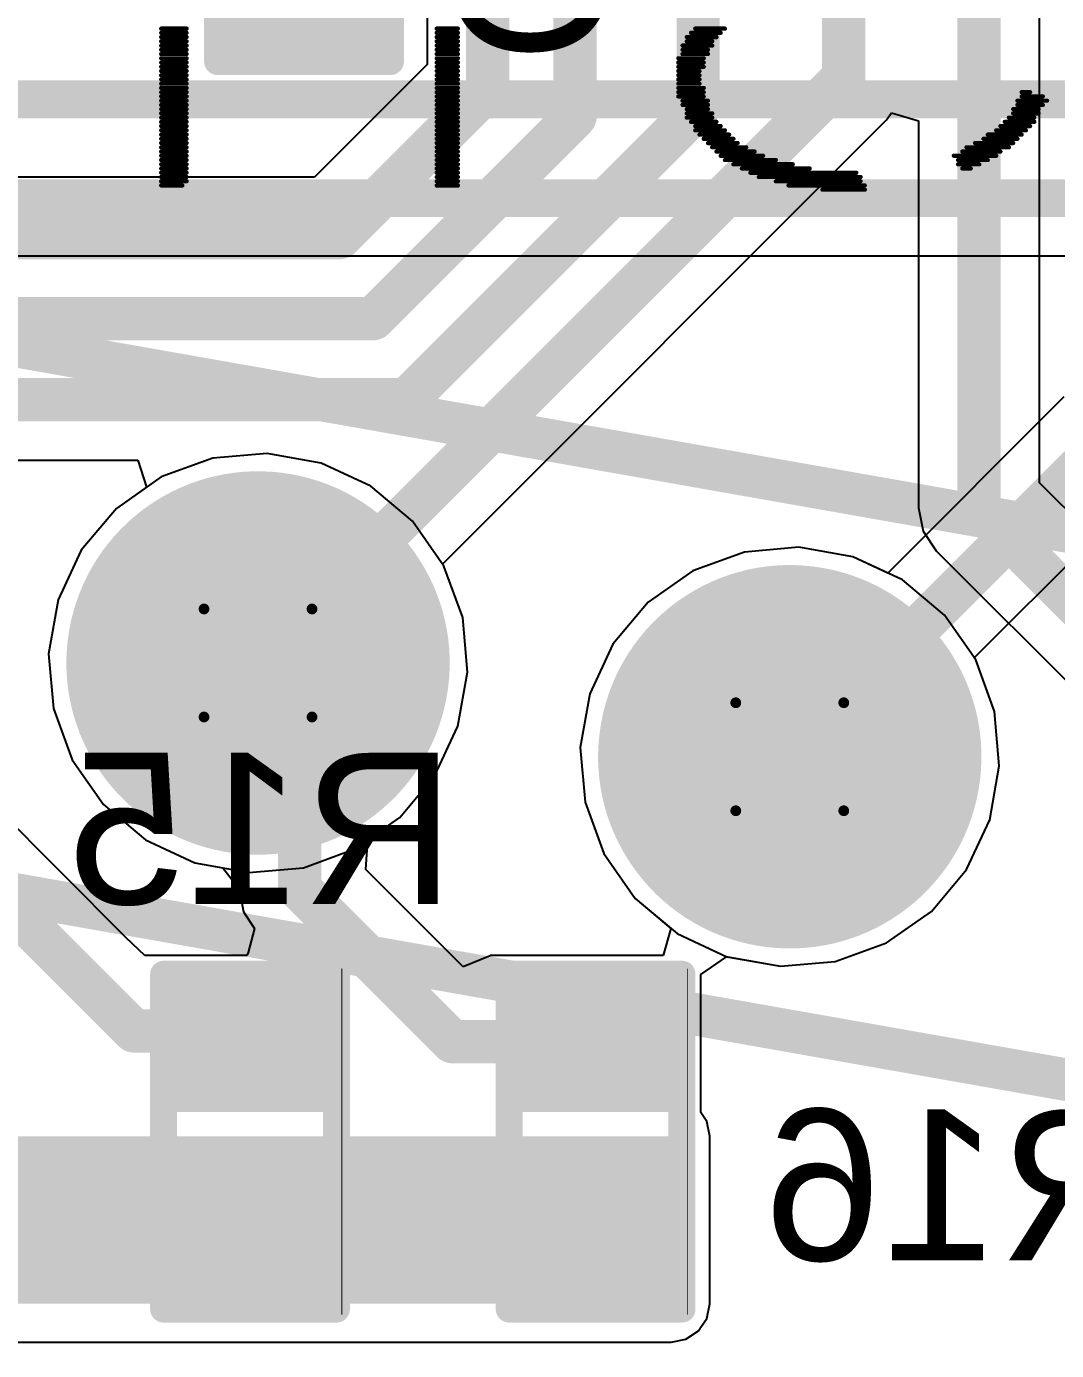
# Model space of a CAD drawing. Header units: inches. Extents: x -8 to 384, y -12 to 64.
# Drawn here: x 11.65 to 16.49, y -8.25 to -2.02 of the extents above; entities that cross this region are included whole.
import ezdxf

# ---------------------------------------------------------------- set-up
doc = ezdxf.new("R2010")
doc.units = ezdxf.units.IN
for name, color, linetype in [('Board_outline', 216, 'Continuous'), ('Bottom Layer', 5, 'Continuous'), ('Bottom Overlay', 54, 'Continuous'), ('Bottom Paste', 16, 'Continuous'), ('Bottom Solder', 6, 'Continuous'), ('Drill Drawing', 1, 'Continuous'), ('Multi-Layer', 9, 'Continuous'), ('Pad Holes', 156, 'Continuous'), ('Top Layer', 1, 'Continuous'), ('Top Overlay', 2, 'Continuous'), ('Top Paste', 8, 'Continuous'), ('Top Solder', 216, 'Continuous')]:
    doc.layers.add(name, color=color, linetype=linetype)
doc.styles.add('Arial', font='', dxfattribs={"height": 0.2})
doc.styles.get('Arial').set_extended_font_data('Arial')

# ---------------------------------------------------------------- blocks, each defined once
blk = doc.blocks.new('HDR1X8_10')
at = {"layer": 'Bottom Layer'}
h = blk.add_hatch(color=5, dxfattribs=at)
edge = h.paths.add_edge_path()
edge.add_arc((10.16, 0), 0.8, 0, 360)
h = blk.add_hatch(color=5, dxfattribs=at)
edge = h.paths.add_edge_path()
edge.add_arc((12.7, 0), 0.8, 0, 360)
at = {"layer": 'Bottom Solder'}
h = blk.add_hatch(color=6, dxfattribs=at)
edge = h.paths.add_edge_path()
edge.add_arc((10.16, 0), 0.9016, 0, 360)
h = blk.add_hatch(color=6, dxfattribs=at)
edge = h.paths.add_edge_path()
edge.add_arc((12.7, 0), 0.9016, 0, 360)
at = {"layer": 'Multi-Layer'}
h = blk.add_hatch(color=9, dxfattribs=at)
edge = h.paths.add_edge_path()
edge.add_arc((10.16, 0), 0.8, 0, 360)
h = blk.add_hatch(color=9, dxfattribs=at)
edge = h.paths.add_edge_path()
edge.add_arc((12.7, 0), 0.8, 0, 360)
at = {"layer": 'Pad Holes'}
h = blk.add_hatch(color=7, dxfattribs=at)
edge = h.paths.add_edge_path()
edge.add_arc((10.16, 0), 0.475, 0, 360)
h = blk.add_hatch(color=7, dxfattribs=at)
edge = h.paths.add_edge_path()
edge.add_arc((12.7, 0), 0.475, 0, 360)
at = {"layer": 'Top Layer'}
h = blk.add_hatch(color=1, dxfattribs=at)
edge = h.paths.add_edge_path()
edge.add_arc((10.16, 0), 0.8, 0, 360)
h = blk.add_hatch(color=1, dxfattribs=at)
edge = h.paths.add_edge_path()
edge.add_arc((12.7, 0), 0.8, 0, 360)
at = {"layer": 'Top Solder'}
h = blk.add_hatch(color=216, dxfattribs=at)
edge = h.paths.add_edge_path()
edge.add_arc((10.16, 0), 0.9016, 0, 360)
h = blk.add_hatch(color=216, dxfattribs=at)
edge = h.paths.add_edge_path()
edge.add_arc((12.7, 0), 0.9016, 0, 360)
at = {"layer": 'Top Overlay', "const_width": 0.2}
for points in [[(-1.27, 1.27), (19.05, 1.27)], [(-1.27, -1.27), (19.05, -1.27)]]:
    blk.add_lwpolyline(points, dxfattribs=at)
blk = doc.blocks.new('R__0402_B_12')
at = {"layer": 'Bottom Layer'}
for points in [[(-0.2413, 0.3175), (-0.2413, -0.3175), (-0.6985, -0.3175), (-0.6985, 0.3175)], [(0.6985, 0.3175), (0.6985, -0.3175), (0.2413, -0.3175), (0.2413, 0.3175)]]:
    blk.add_hatch(color=5, dxfattribs=at).paths.add_polyline_path(points)
at = {"layer": 'Bottom Paste'}
for points in [[(-0.2413, 0.3175), (-0.2413, -0.3175), (-0.6985, -0.3175), (-0.6985, 0.3175)], [(0.6985, 0.3175), (0.6985, -0.3175), (0.2413, -0.3175), (0.2413, 0.3175)]]:
    blk.add_hatch(color=16, dxfattribs=at).paths.add_polyline_path(points)
at = {"layer": 'Bottom Solder'}
for points in [[(-0.1397, 0.4191), (-0.1397, -0.4191), (-0.8001, -0.4191), (-0.8001, 0.4191)], [(0.8001, 0.4191), (0.8001, -0.4191), (0.1397, -0.4191), (0.1397, 0.4191)]]:
    blk.add_hatch(color=6, dxfattribs=at).paths.add_polyline_path(points)
at = {"layer": 'Bottom Overlay'}
for points, const_width in [([(-0.7874, -0.4064), (-0.7874, 0.4064)], 0.127), ([(0.7874, 0.4064), (-0.7874, 0.4064)], 0.127), ([(0.7874, -0.4064), (0.7874, 0.4064)], 0.127), ([(0.8128, 0.4318), (-0.8128, 0.4318)], 0.00323), ([(0.7874, -0.4064), (-0.7874, -0.4064)], 0.127)]:
    blk.add_lwpolyline(points, dxfattribs=dict(at, const_width=const_width))
for points, const_width in [([(-0.8191, 0.4064, 1), (-0.7556, 0.4064, 1)], 0.0635), ([(-0.8191, 0.4064, 1), (-0.7556, 0.4064, 1)], 0.0635), ([(0.7556, 0.4064, 1), (0.8191, 0.4064, 1)], 0.0635), ([(0.7556, 0.4064, 1), (0.8191, 0.4064, 1)], 0.0635), ([(-0.8136, 0.4318, 1), (-0.812, 0.4318, 1)], 0.00161), ([(0.812, 0.4318, 1), (0.8136, 0.4318, 1)], 0.00161), ([(-0.8191, -0.4064, 1), (-0.7556, -0.4064, 1)], 0.0635), ([(-0.8191, -0.4064, 1), (-0.7556, -0.4064, 1)], 0.0635), ([(0.7556, -0.4064, 1), (0.8191, -0.4064, 1)], 0.0635), ([(0.7556, -0.4064, 1), (0.8191, -0.4064, 1)], 0.0635)]:
    blk.add_lwpolyline(points, format="xyb", close=True, dxfattribs=dict(at, const_width=const_width))
blk = doc.blocks.new('R__0402_B_13')
at = {"layer": 'Bottom Layer'}
for points in [[(-0.2413, 0.3175), (-0.2413, -0.3175), (-0.6985, -0.3175), (-0.6985, 0.3175)], [(0.6985, 0.3175), (0.6985, -0.3175), (0.2413, -0.3175), (0.2413, 0.3175)]]:
    blk.add_hatch(color=5, dxfattribs=at).paths.add_polyline_path(points)
at = {"layer": 'Bottom Paste'}
for points in [[(-0.2413, 0.3175), (-0.2413, -0.3175), (-0.6985, -0.3175), (-0.6985, 0.3175)], [(0.6985, 0.3175), (0.6985, -0.3175), (0.2413, -0.3175), (0.2413, 0.3175)]]:
    blk.add_hatch(color=16, dxfattribs=at).paths.add_polyline_path(points)
at = {"layer": 'Bottom Solder'}
for points in [[(-0.1397, 0.4191), (-0.1397, -0.4191), (-0.8001, -0.4191), (-0.8001, 0.4191)], [(0.8001, 0.4191), (0.8001, -0.4191), (0.1397, -0.4191), (0.1397, 0.4191)]]:
    blk.add_hatch(color=6, dxfattribs=at).paths.add_polyline_path(points)
at = {"layer": 'Bottom Overlay'}
for points, const_width in [([(-0.7874, -0.4064), (-0.7874, 0.4064)], 0.127), ([(0.7874, 0.4064), (-0.7874, 0.4064)], 0.127), ([(0.7874, -0.4064), (0.7874, 0.4064)], 0.127), ([(0.8128, 0.4318), (-0.8128, 0.4318)], 0.00323), ([(0.7874, -0.4064), (-0.7874, -0.4064)], 0.127)]:
    blk.add_lwpolyline(points, dxfattribs=dict(at, const_width=const_width))
for points, const_width in [([(-0.8191, 0.4064, 1), (-0.7556, 0.4064, 1)], 0.0635), ([(-0.8191, 0.4064, 1), (-0.7556, 0.4064, 1)], 0.0635), ([(0.7556, 0.4064, 1), (0.8191, 0.4064, 1)], 0.0635), ([(0.7556, 0.4064, 1), (0.8191, 0.4064, 1)], 0.0635), ([(-0.8136, 0.4318, 1), (-0.812, 0.4318, 1)], 0.00161), ([(0.812, 0.4318, 1), (0.8136, 0.4318, 1)], 0.00161), ([(-0.8191, -0.4064, 1), (-0.7556, -0.4064, 1)], 0.0635), ([(-0.8191, -0.4064, 1), (-0.7556, -0.4064, 1)], 0.0635), ([(0.7556, -0.4064, 1), (0.8191, -0.4064, 1)], 0.0635), ([(0.7556, -0.4064, 1), (0.8191, -0.4064, 1)], 0.0635)]:
    blk.add_lwpolyline(points, format="xyb", close=True, dxfattribs=dict(at, const_width=const_width))
blk = doc.blocks.new('C___0402_87')
at = {"layer": 'Top Layer'}
for points in [[(-0.6985, -0.3175), (-0.6985, 0.3175), (-0.2413, 0.3175), (-0.2413, -0.3175)], [(0.2413, -0.3175), (0.2413, 0.3175), (0.6985, 0.3175), (0.6985, -0.3175)]]:
    blk.add_hatch(color=1, dxfattribs=at).paths.add_polyline_path(points)
at = {"layer": 'Top Paste'}
for points in [[(-0.6985, -0.3175), (-0.6985, 0.3175), (-0.2413, 0.3175), (-0.2413, -0.3175)], [(0.2413, -0.3175), (0.2413, 0.3175), (0.6985, 0.3175), (0.6985, -0.3175)]]:
    blk.add_hatch(color=8, dxfattribs=at).paths.add_polyline_path(points)
at = {"layer": 'Top Solder'}
for points in [[(-0.7585, -0.3775), (-0.7585, 0.3775), (-0.1813, 0.3775), (-0.1813, -0.3775)], [(0.1813, -0.3775), (0.1813, 0.3775), (0.7585, 0.3775), (0.7585, -0.3775)]]:
    blk.add_hatch(color=216, dxfattribs=at).paths.add_polyline_path(points)
at = {"layer": 'Top Overlay', "const_width": 0.127}
for points in [[(-0.7874, 0.4064), (-0.2794, 0.4064)], [(-0.7874, 0.4064), (-0.7874, -0.4064)], [(0.2794, 0.4064), (0.7874, 0.4064)], [(0.7874, 0.4064), (0.7874, -0.4064)], [(-0.7874, -0.4064), (-0.2794, -0.4064)], [(0.2794, -0.4064), (0.7874, -0.4064)]]:
    blk.add_lwpolyline(points, dxfattribs=at)
at = {"layer": 'Top Overlay', "const_width": 0.0635}
for points in [[(-0.8191, 0.4064, 1), (-0.7556, 0.4064, 1)], [(-0.8191, 0.4064, 1), (-0.7556, 0.4064, 1)], [(-0.3111, 0.4064, 1), (-0.2477, 0.4064, 1)], [(0.2477, 0.4064, 1), (0.3111, 0.4064, 1)], [(0.7556, 0.4064, 1), (0.8191, 0.4064, 1)], [(0.7556, 0.4064, 1), (0.8191, 0.4064, 1)], [(-0.8191, -0.4064, 1), (-0.7556, -0.4064, 1)], [(-0.8191, -0.4064, 1), (-0.7556, -0.4064, 1)], [(-0.3111, -0.4064, 1), (-0.2477, -0.4064, 1)], [(0.2477, -0.4064, 1), (0.3111, -0.4064, 1)], [(0.7556, -0.4064, 1), (0.8191, -0.4064, 1)], [(0.7556, -0.4064, 1), (0.8191, -0.4064, 1)]]:
    blk.add_lwpolyline(points, format="xyb", close=True, dxfattribs=at)

msp = doc.modelspace()

# ---------------------------------------------------------------- hatches: boundary and pattern name
at = {"layer": 'Bottom Layer'}
msp.add_hatch(color=5, dxfattribs=at).paths.add_polyline_path([(9.1186, -8.0264), (14.6812, -8.0264), (14.6812, -7.239), (9.1186, -7.239)])

# ---------------------------------------------------------------- linework, layer by layer
at = {"layer": 'Board_outline', "const_width": 0.254}
msp.add_lwpolyline([(37.5368, 13.3604, 1), (-7.4632, 13.3604, 1)], format="xyb", close=True, dxfattribs=at)
at = {"layer": 'Bottom Layer'}
for p, q in [((9.5901, -3.0989), (19.6413, -3.0989)), ((16.5283, -3.7619), (15.7001, -4.5902)), ((12.7806, -4.0278), (12.5242, -4.0502)), ((13.0342, -4.0725), (12.7806, -4.0278)), ((12.5242, -4.0502), (12.2822, -4.1383)), ((13.2675, -4.1813), (13.0342, -4.0725)), ((12.2822, -4.1383), (12.0713, -4.2859)), ((13.4647, -4.3468), (13.2675, -4.1813)), ((12.0713, -4.2859), (11.9058, -4.4832)), ((16.107, -4.989), (16.8478, -4.2482)), ((13.6124, -4.5577), (13.4647, -4.3468)), ((11.9058, -4.4832), (11.797, -4.7165)), ((15.282, -4.4688), (15.0256, -4.4913)), ((15.5356, -4.5135), (15.282, -4.4688)), ((15.0256, -4.4913), (14.7836, -4.5793)), ((15.7001, -4.5902), (15.5356, -4.5135)), ((13.7005, -4.7996), (13.6124, -4.5577)), ((14.7836, -4.5793), (14.5727, -4.727)), ((11.797, -4.7165), (11.7523, -4.97)), ((14.5727, -4.727), (14.4072, -4.9242)), ((13.7229, -5.0561), (13.7005, -4.7996)), ((11.7523, -4.97), (11.7748, -5.2265)), ((14.4072, -4.9242), (14.2984, -5.1576)), ((16.1138, -4.9987), (16.107, -4.989)), ((16.2019, -5.2407), (16.1138, -4.9987)), ((13.6782, -5.3096), (13.7229, -5.0561)), ((14.2984, -5.1576), (14.2537, -5.4111)), ((12.118, -6.305), (10.9982, -5.1851)), ((11.7748, -5.2265), (11.8628, -5.4685)), ((16.2243, -5.4971), (16.2019, -5.2407)), ((13.5694, -5.543), (13.6782, -5.3096)), ((14.2537, -5.4111), (14.2762, -5.6676)), ((11.8628, -5.4685), (12.0105, -5.6794)), ((16.1796, -5.7507), (16.2243, -5.4971)), ((13.4039, -5.7402), (13.5694, -5.543)), ((12.0105, -5.6794), (12.2077, -5.8448)), ((14.2762, -5.6676), (14.3642, -5.9095)), ((13.2541, -5.8451), (13.4039, -5.7402)), ((16.0708, -5.984), (16.1796, -5.7507)), ((12.2077, -5.8448), (12.441, -5.9537)), ((13.2453, -5.9845), (13.2541, -5.8451)), ((14.3642, -5.9095), (14.5119, -6.1204)), ((12.441, -5.9537), (12.5728, -5.9769)), ((12.5728, -5.9769), (12.6483, -6.0752)), ((13.7033, -6.4424), (13.2453, -5.9845)), ((15.9053, -6.1813), (16.0708, -5.984)), ((12.6483, -6.0752), (12.67, -6.1842)), ((14.5119, -6.1204), (14.6795, -6.2611)), ((12.67, -6.1842), (12.7214, -6.2611)), ((15.6944, -6.3289), (15.9053, -6.1813)), ((12.7214, -6.2611), (12.6908, -6.3752)), ((14.6795, -6.2611), (14.643, -6.3881)), ((12.2047, -6.3881), (12.118, -6.305)), ((15.4525, -6.417), (15.6944, -6.3289)), ((12.6855, -6.3881), (12.2047, -6.3881)), ((12.2047, -6.3881), (12.2047, -6.3881)), ((12.2047, -6.3881), (12.2047, -6.3881)), ((12.6908, -6.3752), (12.6855, -6.3881)), ((13.8303, -6.3898), (13.7033, -6.4424)), ((14.643, -6.3881), (13.8303, -6.3881)), ((13.8303, -6.3881), (13.8303, -6.3898)), ((14.8209, -6.4782), (14.9416, -6.3953)), ((14.9416, -6.3953), (14.9479, -6.3957)), ((14.9479, -6.3957), (15.196, -6.4394)), ((15.196, -6.4394), (15.4525, -6.417)), ((14.8209, -7.128), (14.8209, -6.4782)), ((14.8487, -7.1696), (14.8209, -7.128)), ((14.8625, -7.239), (14.8487, -7.1696)), ((14.8625, -8.0264), (14.8625, -7.239)), ((14.8487, -8.0958), (14.8625, -8.0264)), ((14.7506, -8.1939), (14.8094, -8.1546)), ((14.8094, -8.1546), (14.8187, -8.1407)), ((14.8187, -8.1407), (14.8209, -8.1407)), ((14.8209, -8.1374), (14.8487, -8.0958)), ((14.8209, -8.1407), (14.8209, -8.1374)), ((10.2417, -8.2077), (14.6812, -8.2077)), ((14.6812, -8.2077), (14.7506, -8.1939))]:
    msp.add_line(p, q, dxfattribs=at)
for points, const_width in [([(10.2039, -2.3622), (19.4488, -2.3622)], 0.1778), ([(9.5901, -2.827), (19.6413, -2.827)], 0.1778), ([(15.239, -5.4541), (16.7298, -3.9634)], 0.2032), ([(10.2362, -4.826), (12.1539, -6.7437)], 0.2032), ([(12.7376, -5.0131), (12.9331, -5.2086)], 0.2032), ([(12.9331, -6.0751), (12.9331, -5.2086)], 0.2032), ([(12.9331, -6.0751), (13.6525, -6.7945)], 0.2032), ([(12.1539, -6.7437), (12.7, -6.7437)], 0.2032), ([(13.6525, -6.7945), (14.3256, -6.7945)], 0.2032)]:
    msp.add_lwpolyline(points, dxfattribs=dict(at, const_width=const_width))
at = {"layer": 'Bottom Layer', "const_width": 0.1016}
for points in [[(12.6868, -5.0131, 1), (12.7884, -5.0131, 1)], [(12.8823, -5.2086, 1), (12.9839, -5.2086, 1)], [(12.8823, -5.2086, 1), (12.9839, -5.2086, 1)], [(15.1882, -5.4541, 1), (15.2898, -5.4541, 1)], [(12.8823, -6.0751, 1), (12.9839, -6.0751, 1)], [(12.8823, -6.0751, 1), (12.9839, -6.0751, 1)], [(12.1031, -6.7437, 1), (12.2047, -6.7437, 1)], [(12.1031, -6.7437, 1), (12.2047, -6.7437, 1)], [(12.6492, -6.7437, 1), (12.7508, -6.7437, 1)], [(13.6017, -6.7945, 1), (13.7033, -6.7945, 1)], [(13.6017, -6.7945, 1), (13.7033, -6.7945, 1)], [(14.2748, -6.7945, 1), (14.3764, -6.7945, 1)]]:
    msp.add_lwpolyline(points, format="xyb", close=True, dxfattribs=at)
at = {"layer": 'Bottom Overlay', "const_width": 0.0199}
for points in [[(12.282, -2.0294), (12.4016, -2.0294)], [(12.282, -2.0493), (12.4016, -2.0493)], [(13.5781, -2.0294), (13.6778, -2.0294)], [(13.5781, -2.0493), (13.6778, -2.0493)], [(14.7745, -2.0493), (14.9141, -2.0493)], [(14.7944, -2.0294), (14.934, -2.0294)], [(12.282, -2.0693), (12.4016, -2.0693)], [(12.282, -2.0892), (12.4016, -2.0892)], [(12.282, -2.1091), (12.4016, -2.1091)], [(13.5781, -2.0693), (13.6778, -2.0693)], [(13.5781, -2.0892), (13.6778, -2.0892)], [(13.5781, -2.1091), (13.6778, -2.1091)], [(14.7346, -2.1091), (14.8742, -2.1091)], [(14.7546, -2.0693), (14.8941, -2.0693)], [(14.7546, -2.0892), (14.8742, -2.0892)], [(12.282, -2.1291), (12.4016, -2.1291)], [(12.282, -2.149), (12.4016, -2.149)], [(12.282, -2.169), (12.4016, -2.169)], [(12.282, -2.1889), (12.4016, -2.1889)], [(13.5781, -2.1291), (13.6778, -2.1291)], [(13.5781, -2.149), (13.6778, -2.149)], [(13.5781, -2.169), (13.6778, -2.169)], [(13.5781, -2.1889), (13.6778, -2.1889)], [(14.7147, -2.169), (14.8343, -2.169)], [(14.7147, -2.1889), (14.8343, -2.1889)], [(14.7346, -2.1291), (14.8543, -2.1291)], [(14.7346, -2.149), (14.8543, -2.149)], [(12.282, -2.2089), (12.4016, -2.2089)], [(12.282, -2.2288), (12.4016, -2.2288)], [(12.282, -2.2487), (12.4016, -2.2487)], [(13.5781, -2.2089), (13.6778, -2.2089)], [(13.5781, -2.2288), (13.6778, -2.2288)], [(13.5781, -2.2487), (13.6778, -2.2487)], [(14.7147, -2.2089), (14.8343, -2.2089)], [(14.7147, -2.2288), (14.8144, -2.2288)], [(14.7147, -2.2487), (14.8144, -2.2487)], [(12.282, -2.2687), (12.4016, -2.2687)], [(12.282, -2.2886), (12.4016, -2.2886)], [(12.282, -2.3086), (12.4016, -2.3086)], [(13.5781, -2.2687), (13.6778, -2.2687)], [(13.5781, -2.2886), (13.6778, -2.2886)], [(13.5781, -2.3086), (13.6778, -2.3086)], [(14.7147, -2.2687), (14.8144, -2.2687)], [(14.7147, -2.2886), (14.8144, -2.2886)], [(14.7147, -2.3086), (14.8343, -2.3086)], [(12.282, -2.3285), (12.4016, -2.3285)], [(12.282, -2.3484), (12.4016, -2.3484)], [(12.282, -2.3684), (12.4016, -2.3684)], [(13.5781, -2.3285), (13.6778, -2.3285)], [(13.5781, -2.3484), (13.6778, -2.3484)], [(13.5781, -2.3684), (13.6778, -2.3684)], [(14.7147, -2.3285), (14.8343, -2.3285)], [(14.7147, -2.3484), (14.8343, -2.3484)], [(14.7346, -2.3684), (14.8543, -2.3684)], [(16.3099, -2.3684), (16.4495, -2.3684)], [(16.3298, -2.3285), (16.3697, -2.3285)], [(16.3298, -2.3484), (16.4295, -2.3484)], [(12.282, -2.3883), (12.4016, -2.3883)], [(12.282, -2.4083), (12.4016, -2.4083)], [(12.282, -2.4282), (12.4016, -2.4282)], [(13.5781, -2.3883), (13.6778, -2.3883)], [(13.5781, -2.4083), (13.6778, -2.4083)], [(13.5781, -2.4282), (13.6778, -2.4282)], [(14.7346, -2.3883), (14.8543, -2.3883)], [(14.7546, -2.4083), (14.8543, -2.4083)], [(14.7546, -2.4282), (14.8742, -2.4282)], [(16.2899, -2.4083), (16.4096, -2.4083)], [(16.2899, -2.4282), (16.4096, -2.4282)], [(16.3099, -2.3883), (16.4295, -2.3883)], [(12.282, -2.4481), (12.4016, -2.4481)], [(12.282, -2.4681), (12.4016, -2.4681)], [(12.282, -2.488), (12.4016, -2.488)], [(13.5781, -2.4481), (13.6778, -2.4481)], [(13.5781, -2.4681), (13.6778, -2.4681)], [(13.5781, -2.488), (13.6778, -2.488)], [(14.7546, -2.4481), (14.8742, -2.4481)], [(14.7745, -2.4681), (14.8941, -2.4681)], [(14.7944, -2.488), (14.9141, -2.488)], [(16.2301, -2.488), (16.3697, -2.488)], [(16.2501, -2.4681), (16.3896, -2.4681)], [(16.27, -2.4481), (16.3896, -2.4481)], [(12.282, -2.508), (12.4016, -2.508)], [(12.282, -2.5279), (12.4016, -2.5279)], [(12.282, -2.5478), (12.4016, -2.5478)], [(13.5781, -2.508), (13.6778, -2.508)], [(13.5781, -2.5279), (13.6778, -2.5279)], [(13.5781, -2.5478), (13.6778, -2.5478)], [(14.7944, -2.508), (14.934, -2.508)], [(14.8144, -2.5279), (14.954, -2.5279)], [(14.8343, -2.5478), (14.9739, -2.5478)], [(16.1504, -2.5478), (16.3099, -2.5478)], [(16.1703, -2.5279), (16.3298, -2.5279)], [(16.2102, -2.508), (16.3498, -2.508)], [(12.282, -2.5678), (12.4016, -2.5678)], [(12.282, -2.5877), (12.4016, -2.5877)], [(12.282, -2.6077), (12.4016, -2.6077)], [(13.5781, -2.5678), (13.6778, -2.5678)], [(13.5781, -2.5877), (13.6778, -2.5877)], [(13.5781, -2.6077), (13.6778, -2.6077)], [(14.8543, -2.5678), (14.9938, -2.5678)], [(14.8742, -2.5877), (15.0337, -2.5877)], [(14.8941, -2.6077), (15.0736, -2.6077)], [(16.0507, -2.6077), (16.2301, -2.6077)], [(16.0706, -2.5877), (16.27, -2.5877)], [(16.1105, -2.5678), (16.2899, -2.5678)], [(12.282, -2.6276), (12.4016, -2.6276)], [(12.282, -2.6475), (12.4016, -2.6475)], [(12.282, -2.6675), (12.4016, -2.6675)], [(12.282, -2.6874), (12.4016, -2.6874)], [(13.5781, -2.6276), (13.6778, -2.6276)], [(13.5781, -2.6475), (13.6778, -2.6475)], [(13.5781, -2.6675), (13.6778, -2.6675)], [(13.5781, -2.6874), (13.6778, -2.6874)], [(14.9141, -2.6276), (15.1135, -2.6276)], [(14.934, -2.6475), (15.1733, -2.6475)], [(14.9739, -2.6675), (15.2531, -2.6675)], [(15.0138, -2.6874), (15.3328, -2.6874)], [(16.0108, -2.6276), (16.2102, -2.6276)], [(16.0307, -2.6475), (16.1703, -2.6475)], [(16.0307, -2.6675), (16.1304, -2.6675)], [(16.0507, -2.6874), (16.0905, -2.6874)], [(12.282, -2.7074), (12.4016, -2.7074)], [(12.282, -2.7273), (12.4016, -2.7273)], [(12.282, -2.7472), (12.4016, -2.7472)], [(13.5781, -2.7074), (13.6778, -2.7074)], [(13.5781, -2.7273), (13.6778, -2.7273)], [(13.5781, -2.7472), (13.6778, -2.7472)], [(15.0537, -2.7074), (15.5522, -2.7074)], [(15.0935, -2.7273), (15.5721, -2.7273)], [(15.1733, -2.7472), (15.5721, -2.7472)], [(12.282, -2.7672), (12.3817, -2.7672)], [(13.5781, -2.7672), (13.6778, -2.7672)], [(15.2331, -2.7672), (15.592, -2.7672)], [(15.3926, -2.7871), (15.592, -2.7871)]]:
    msp.add_lwpolyline(points, dxfattribs=at)
at = {"layer": 'Bottom Overlay', "const_width": 0.00997}
for points in [[(12.277, -2.0294, 1), (12.287, -2.0294, 1)], [(12.277, -2.0493, 1), (12.287, -2.0493, 1)], [(12.3966, -2.0294, 1), (12.4066, -2.0294, 1)], [(12.3966, -2.0493, 1), (12.4066, -2.0493, 1)], [(13.5731, -2.0294, 1), (13.5831, -2.0294, 1)], [(13.5731, -2.0493, 1), (13.5831, -2.0493, 1)], [(13.6728, -2.0294, 1), (13.6828, -2.0294, 1)], [(13.6728, -2.0493, 1), (13.6828, -2.0493, 1)], [(14.7695, -2.0493, 1), (14.7795, -2.0493, 1)], [(14.7894, -2.0294, 1), (14.7994, -2.0294, 1)], [(14.9091, -2.0493, 1), (14.9191, -2.0493, 1)], [(14.929, -2.0294, 1), (14.939, -2.0294, 1)], [(12.277, -2.0693, 1), (12.287, -2.0693, 1)], [(12.277, -2.0892, 1), (12.287, -2.0892, 1)], [(12.277, -2.1091, 1), (12.287, -2.1091, 1)], [(12.3966, -2.0693, 1), (12.4066, -2.0693, 1)], [(12.3966, -2.0892, 1), (12.4066, -2.0892, 1)], [(12.3966, -2.1091, 1), (12.4066, -2.1091, 1)], [(13.5731, -2.0693, 1), (13.5831, -2.0693, 1)], [(13.5731, -2.0892, 1), (13.5831, -2.0892, 1)], [(13.5731, -2.1091, 1), (13.5831, -2.1091, 1)], [(13.6728, -2.0693, 1), (13.6828, -2.0693, 1)], [(13.6728, -2.0892, 1), (13.6828, -2.0892, 1)], [(13.6728, -2.1091, 1), (13.6828, -2.1091, 1)], [(14.7296, -2.1091, 1), (14.7396, -2.1091, 1)], [(14.7496, -2.0693, 1), (14.7595, -2.0693, 1)], [(14.7496, -2.0892, 1), (14.7595, -2.0892, 1)], [(14.8692, -2.0892, 1), (14.8792, -2.0892, 1)], [(14.8692, -2.1091, 1), (14.8792, -2.1091, 1)], [(14.8891, -2.0693, 1), (14.8991, -2.0693, 1)], [(12.277, -2.1291, 1), (12.287, -2.1291, 1)], [(12.277, -2.149, 1), (12.287, -2.149, 1)], [(12.277, -2.169, 1), (12.287, -2.169, 1)], [(12.277, -2.1889, 1), (12.287, -2.1889, 1)], [(12.3966, -2.1291, 1), (12.4066, -2.1291, 1)], [(12.3966, -2.149, 1), (12.4066, -2.149, 1)], [(12.3966, -2.169, 1), (12.4066, -2.169, 1)], [(12.3966, -2.1889, 1), (12.4066, -2.1889, 1)], [(13.5731, -2.1291, 1), (13.5831, -2.1291, 1)], [(13.5731, -2.149, 1), (13.5831, -2.149, 1)], [(13.5731, -2.169, 1), (13.5831, -2.169, 1)], [(13.5731, -2.1889, 1), (13.5831, -2.1889, 1)], [(13.6728, -2.1291, 1), (13.6828, -2.1291, 1)], [(13.6728, -2.149, 1), (13.6828, -2.149, 1)], [(13.6728, -2.169, 1), (13.6828, -2.169, 1)], [(13.6728, -2.1889, 1), (13.6828, -2.1889, 1)], [(14.7097, -2.169, 1), (14.7197, -2.169, 1)], [(14.7097, -2.1889, 1), (14.7197, -2.1889, 1)], [(14.7296, -2.1291, 1), (14.7396, -2.1291, 1)], [(14.7296, -2.149, 1), (14.7396, -2.149, 1)], [(14.8293, -2.169, 1), (14.8393, -2.169, 1)], [(14.8293, -2.1889, 1), (14.8393, -2.1889, 1)], [(14.8493, -2.1291, 1), (14.8592, -2.1291, 1)], [(14.8493, -2.149, 1), (14.8592, -2.149, 1)], [(12.277, -2.2089, 1), (12.287, -2.2089, 1)], [(12.277, -2.2288, 1), (12.287, -2.2288, 1)], [(12.277, -2.2487, 1), (12.287, -2.2487, 1)], [(12.3966, -2.2089, 1), (12.4066, -2.2089, 1)], [(12.3966, -2.2288, 1), (12.4066, -2.2288, 1)], [(12.3966, -2.2487, 1), (12.4066, -2.2487, 1)], [(13.5731, -2.2089, 1), (13.5831, -2.2089, 1)], [(13.5731, -2.2288, 1), (13.5831, -2.2288, 1)], [(13.5731, -2.2487, 1), (13.5831, -2.2487, 1)], [(13.6728, -2.2089, 1), (13.6828, -2.2089, 1)], [(13.6728, -2.2288, 1), (13.6828, -2.2288, 1)], [(13.6728, -2.2487, 1), (13.6828, -2.2487, 1)], [(14.7097, -2.2089, 1), (14.7197, -2.2089, 1)], [(14.7097, -2.2288, 1), (14.7197, -2.2288, 1)], [(14.7097, -2.2487, 1), (14.7197, -2.2487, 1)], [(14.8094, -2.2288, 1), (14.8194, -2.2288, 1)], [(14.8094, -2.2487, 1), (14.8194, -2.2487, 1)], [(14.8293, -2.2089, 1), (14.8393, -2.2089, 1)], [(12.277, -2.2687, 1), (12.287, -2.2687, 1)], [(12.277, -2.2886, 1), (12.287, -2.2886, 1)], [(12.277, -2.3086, 1), (12.287, -2.3086, 1)], [(12.3966, -2.2687, 1), (12.4066, -2.2687, 1)], [(12.3966, -2.2886, 1), (12.4066, -2.2886, 1)], [(12.3966, -2.3086, 1), (12.4066, -2.3086, 1)], [(13.5731, -2.2687, 1), (13.5831, -2.2687, 1)], [(13.5731, -2.2886, 1), (13.5831, -2.2886, 1)], [(13.5731, -2.3086, 1), (13.5831, -2.3086, 1)], [(13.6728, -2.2687, 1), (13.6828, -2.2687, 1)], [(13.6728, -2.2886, 1), (13.6828, -2.2886, 1)], [(13.6728, -2.3086, 1), (13.6828, -2.3086, 1)], [(14.7097, -2.2687, 1), (14.7197, -2.2687, 1)], [(14.7097, -2.2886, 1), (14.7197, -2.2886, 1)], [(14.7097, -2.3086, 1), (14.7197, -2.3086, 1)], [(14.8094, -2.2687, 1), (14.8194, -2.2687, 1)], [(14.8094, -2.2886, 1), (14.8194, -2.2886, 1)], [(14.8293, -2.3086, 1), (14.8393, -2.3086, 1)], [(12.277, -2.3285, 1), (12.287, -2.3285, 1)], [(12.277, -2.3484, 1), (12.287, -2.3484, 1)], [(12.277, -2.3684, 1), (12.287, -2.3684, 1)], [(12.3966, -2.3285, 1), (12.4066, -2.3285, 1)], [(12.3966, -2.3484, 1), (12.4066, -2.3484, 1)], [(12.3966, -2.3684, 1), (12.4066, -2.3684, 1)], [(13.5731, -2.3285, 1), (13.5831, -2.3285, 1)], [(13.5731, -2.3484, 1), (13.5831, -2.3484, 1)], [(13.5731, -2.3684, 1), (13.5831, -2.3684, 1)], [(13.6728, -2.3285, 1), (13.6828, -2.3285, 1)], [(13.6728, -2.3484, 1), (13.6828, -2.3484, 1)], [(13.6728, -2.3684, 1), (13.6828, -2.3684, 1)], [(14.7097, -2.3285, 1), (14.7197, -2.3285, 1)], [(14.7097, -2.3484, 1), (14.7197, -2.3484, 1)], [(14.7296, -2.3684, 1), (14.7396, -2.3684, 1)], [(14.8293, -2.3285, 1), (14.8393, -2.3285, 1)], [(14.8293, -2.3484, 1), (14.8393, -2.3484, 1)], [(14.8493, -2.3684, 1), (14.8592, -2.3684, 1)], [(16.3049, -2.3684, 1), (16.3149, -2.3684, 1)], [(16.3248, -2.3285, 1), (16.3348, -2.3285, 1)], [(16.3248, -2.3484, 1), (16.3348, -2.3484, 1)], [(16.3647, -2.3285, 1), (16.3747, -2.3285, 1)], [(16.4245, -2.3484, 1), (16.4345, -2.3484, 1)], [(16.4445, -2.3684, 1), (16.4544, -2.3684, 1)], [(12.277, -2.3883, 1), (12.287, -2.3883, 1)], [(12.277, -2.4083, 1), (12.287, -2.4083, 1)], [(12.277, -2.4282, 1), (12.287, -2.4282, 1)], [(12.3966, -2.3883, 1), (12.4066, -2.3883, 1)], [(12.3966, -2.4083, 1), (12.4066, -2.4083, 1)], [(12.3966, -2.4282, 1), (12.4066, -2.4282, 1)], [(13.5731, -2.3883, 1), (13.5831, -2.3883, 1)], [(13.5731, -2.4083, 1), (13.5831, -2.4083, 1)], [(13.5731, -2.4282, 1), (13.5831, -2.4282, 1)], [(13.6728, -2.3883, 1), (13.6828, -2.3883, 1)], [(13.6728, -2.4083, 1), (13.6828, -2.4083, 1)], [(13.6728, -2.4282, 1), (13.6828, -2.4282, 1)], [(14.7296, -2.3883, 1), (14.7396, -2.3883, 1)], [(14.7496, -2.4083, 1), (14.7595, -2.4083, 1)], [(14.7496, -2.4282, 1), (14.7595, -2.4282, 1)], [(14.8493, -2.3883, 1), (14.8592, -2.3883, 1)], [(14.8493, -2.4083, 1), (14.8592, -2.4083, 1)], [(14.8692, -2.4282, 1), (14.8792, -2.4282, 1)], [(16.285, -2.4083, 1), (16.2949, -2.4083, 1)], [(16.285, -2.4282, 1), (16.2949, -2.4282, 1)], [(16.3049, -2.3883, 1), (16.3149, -2.3883, 1)], [(16.4046, -2.4083, 1), (16.4146, -2.4083, 1)], [(16.4046, -2.4282, 1), (16.4146, -2.4282, 1)], [(16.4245, -2.3883, 1), (16.4345, -2.3883, 1)], [(12.277, -2.4481, 1), (12.287, -2.4481, 1)], [(12.277, -2.4681, 1), (12.287, -2.4681, 1)], [(12.277, -2.488, 1), (12.287, -2.488, 1)], [(12.3966, -2.4481, 1), (12.4066, -2.4481, 1)], [(12.3966, -2.4681, 1), (12.4066, -2.4681, 1)], [(12.3966, -2.488, 1), (12.4066, -2.488, 1)], [(13.5731, -2.4481, 1), (13.5831, -2.4481, 1)], [(13.5731, -2.4681, 1), (13.5831, -2.4681, 1)], [(13.5731, -2.488, 1), (13.5831, -2.488, 1)], [(13.6728, -2.4481, 1), (13.6828, -2.4481, 1)], [(13.6728, -2.4681, 1), (13.6828, -2.4681, 1)], [(13.6728, -2.488, 1), (13.6828, -2.488, 1)], [(14.7496, -2.4481, 1), (14.7595, -2.4481, 1)], [(14.7695, -2.4681, 1), (14.7795, -2.4681, 1)], [(14.7894, -2.488, 1), (14.7994, -2.488, 1)], [(14.8692, -2.4481, 1), (14.8792, -2.4481, 1)], [(14.8891, -2.4681, 1), (14.8991, -2.4681, 1)], [(14.9091, -2.488, 1), (14.9191, -2.488, 1)], [(16.2251, -2.488, 1), (16.2351, -2.488, 1)], [(16.2451, -2.4681, 1), (16.255, -2.4681, 1)], [(16.265, -2.4481, 1), (16.275, -2.4481, 1)], [(16.3647, -2.488, 1), (16.3747, -2.488, 1)], [(16.3847, -2.4481, 1), (16.3946, -2.4481, 1)], [(16.3847, -2.4681, 1), (16.3946, -2.4681, 1)], [(12.277, -2.508, 1), (12.287, -2.508, 1)], [(12.277, -2.5279, 1), (12.287, -2.5279, 1)], [(12.277, -2.5478, 1), (12.287, -2.5478, 1)], [(12.3966, -2.508, 1), (12.4066, -2.508, 1)], [(12.3966, -2.5279, 1), (12.4066, -2.5279, 1)], [(12.3966, -2.5478, 1), (12.4066, -2.5478, 1)], [(13.5731, -2.508, 1), (13.5831, -2.508, 1)], [(13.5731, -2.5279, 1), (13.5831, -2.5279, 1)], [(13.5731, -2.5478, 1), (13.5831, -2.5478, 1)], [(13.6728, -2.508, 1), (13.6828, -2.508, 1)], [(13.6728, -2.5279, 1), (13.6828, -2.5279, 1)], [(13.6728, -2.5478, 1), (13.6828, -2.5478, 1)], [(14.7894, -2.508, 1), (14.7994, -2.508, 1)], [(14.8094, -2.5279, 1), (14.8194, -2.5279, 1)], [(14.8293, -2.5478, 1), (14.8393, -2.5478, 1)], [(14.929, -2.508, 1), (14.939, -2.508, 1)], [(14.949, -2.5279, 1), (14.9589, -2.5279, 1)], [(14.9689, -2.5478, 1), (14.9789, -2.5478, 1)], [(16.1454, -2.5478, 1), (16.1553, -2.5478, 1)], [(16.1653, -2.5279, 1), (16.1753, -2.5279, 1)], [(16.2052, -2.508, 1), (16.2152, -2.508, 1)], [(16.3049, -2.5478, 1), (16.3149, -2.5478, 1)], [(16.3248, -2.5279, 1), (16.3348, -2.5279, 1)], [(16.3448, -2.508, 1), (16.3547, -2.508, 1)], [(12.277, -2.5678, 1), (12.287, -2.5678, 1)], [(12.277, -2.5877, 1), (12.287, -2.5877, 1)], [(12.277, -2.6077, 1), (12.287, -2.6077, 1)], [(12.3966, -2.5678, 1), (12.4066, -2.5678, 1)], [(12.3966, -2.5877, 1), (12.4066, -2.5877, 1)], [(12.3966, -2.6077, 1), (12.4066, -2.6077, 1)], [(13.5731, -2.5678, 1), (13.5831, -2.5678, 1)], [(13.5731, -2.5877, 1), (13.5831, -2.5877, 1)], [(13.5731, -2.6077, 1), (13.5831, -2.6077, 1)], [(13.6728, -2.5678, 1), (13.6828, -2.5678, 1)], [(13.6728, -2.5877, 1), (13.6828, -2.5877, 1)], [(13.6728, -2.6077, 1), (13.6828, -2.6077, 1)], [(14.8493, -2.5678, 1), (14.8592, -2.5678, 1)], [(14.8692, -2.5877, 1), (14.8792, -2.5877, 1)], [(14.8891, -2.6077, 1), (14.8991, -2.6077, 1)], [(14.9888, -2.5678, 1), (14.9988, -2.5678, 1)], [(15.0287, -2.5877, 1), (15.0387, -2.5877, 1)], [(15.0686, -2.6077, 1), (15.0786, -2.6077, 1)], [(16.0457, -2.6077, 1), (16.0556, -2.6077, 1)], [(16.0656, -2.5877, 1), (16.0756, -2.5877, 1)], [(16.1055, -2.5678, 1), (16.1155, -2.5678, 1)], [(16.2251, -2.6077, 1), (16.2351, -2.6077, 1)], [(16.265, -2.5877, 1), (16.275, -2.5877, 1)], [(16.285, -2.5678, 1), (16.2949, -2.5678, 1)], [(12.277, -2.6276, 1), (12.287, -2.6276, 1)], [(12.277, -2.6475, 1), (12.287, -2.6475, 1)], [(12.277, -2.6675, 1), (12.287, -2.6675, 1)], [(12.277, -2.6874, 1), (12.287, -2.6874, 1)], [(12.3966, -2.6276, 1), (12.4066, -2.6276, 1)], [(12.3966, -2.6475, 1), (12.4066, -2.6475, 1)], [(12.3966, -2.6675, 1), (12.4066, -2.6675, 1)], [(12.3966, -2.6874, 1), (12.4066, -2.6874, 1)], [(13.5731, -2.6276, 1), (13.5831, -2.6276, 1)], [(13.5731, -2.6475, 1), (13.5831, -2.6475, 1)], [(13.5731, -2.6675, 1), (13.5831, -2.6675, 1)], [(13.5731, -2.6874, 1), (13.5831, -2.6874, 1)], [(13.6728, -2.6276, 1), (13.6828, -2.6276, 1)], [(13.6728, -2.6475, 1), (13.6828, -2.6475, 1)], [(13.6728, -2.6675, 1), (13.6828, -2.6675, 1)], [(13.6728, -2.6874, 1), (13.6828, -2.6874, 1)], [(14.9091, -2.6276, 1), (14.9191, -2.6276, 1)], [(14.929, -2.6475, 1), (14.939, -2.6475, 1)], [(14.9689, -2.6675, 1), (14.9789, -2.6675, 1)], [(15.0088, -2.6874, 1), (15.0188, -2.6874, 1)], [(15.1085, -2.6276, 1), (15.1185, -2.6276, 1)], [(15.1683, -2.6475, 1), (15.1783, -2.6475, 1)], [(15.2481, -2.6675, 1), (15.258, -2.6675, 1)], [(15.3278, -2.6874, 1), (15.3378, -2.6874, 1)], [(16.0058, -2.6276, 1), (16.0158, -2.6276, 1)], [(16.0257, -2.6475, 1), (16.0357, -2.6475, 1)], [(16.0257, -2.6675, 1), (16.0357, -2.6675, 1)], [(16.0457, -2.6874, 1), (16.0556, -2.6874, 1)], [(16.0856, -2.6874, 1), (16.0955, -2.6874, 1)], [(16.1254, -2.6675, 1), (16.1354, -2.6675, 1)], [(16.1653, -2.6475, 1), (16.1753, -2.6475, 1)], [(16.2052, -2.6276, 1), (16.2152, -2.6276, 1)], [(12.277, -2.7074, 1), (12.287, -2.7074, 1)], [(12.277, -2.7273, 1), (12.287, -2.7273, 1)], [(12.277, -2.7472, 1), (12.287, -2.7472, 1)], [(12.3966, -2.7074, 1), (12.4066, -2.7074, 1)], [(12.3966, -2.7273, 1), (12.4066, -2.7273, 1)], [(12.3966, -2.7472, 1), (12.4066, -2.7472, 1)], [(13.5731, -2.7074, 1), (13.5831, -2.7074, 1)], [(13.5731, -2.7273, 1), (13.5831, -2.7273, 1)], [(13.5731, -2.7472, 1), (13.5831, -2.7472, 1)], [(13.6728, -2.7074, 1), (13.6828, -2.7074, 1)], [(13.6728, -2.7273, 1), (13.6828, -2.7273, 1)], [(13.6728, -2.7472, 1), (13.6828, -2.7472, 1)], [(15.0487, -2.7074, 1), (15.0586, -2.7074, 1)], [(15.0885, -2.7273, 1), (15.0985, -2.7273, 1)], [(15.1683, -2.7472, 1), (15.1783, -2.7472, 1)], [(15.5472, -2.7074, 1), (15.5571, -2.7074, 1)], [(15.5671, -2.7273, 1), (15.5771, -2.7273, 1)], [(15.5671, -2.7472, 1), (15.5771, -2.7472, 1)], [(12.277, -2.7672, 1), (12.287, -2.7672, 1)], [(12.3767, -2.7672, 1), (12.3867, -2.7672, 1)], [(13.5731, -2.7672, 1), (13.5831, -2.7672, 1)], [(13.6728, -2.7672, 1), (13.6828, -2.7672, 1)], [(15.2281, -2.7672, 1), (15.2381, -2.7672, 1)], [(15.3877, -2.7871, 1), (15.3976, -2.7871, 1)], [(15.5871, -2.7672, 1), (15.597, -2.7672, 1)], [(15.5871, -2.7871, 1), (15.597, -2.7871, 1)]]:
    msp.add_lwpolyline(points, format="xyb", close=True, dxfattribs=at)
at = {"layer": 'Drill Drawing', "const_width": 0.0508}
for points in [[(12.4836, -4.7591), (12.9916, -4.7591)], [(12.4836, -5.2671), (12.4836, -4.7591)], [(12.9916, -5.2671), (12.9916, -4.7591)], [(14.985, -5.2001), (15.493, -5.2001)], [(14.985, -5.7081), (14.985, -5.2001)], [(15.493, -5.7081), (15.493, -5.2001)], [(12.4836, -5.2671), (12.9916, -5.2671)], [(14.985, -5.7081), (15.493, -5.7081)]]:
    msp.add_lwpolyline(points, dxfattribs=at)
at = {"layer": 'Drill Drawing', "const_width": 0.0254}
for points in [[(12.4709, -4.7591, 1), (12.4963, -4.7591, 1)], [(12.4709, -4.7591, 1), (12.4963, -4.7591, 1)], [(12.9789, -4.7591, 1), (13.0043, -4.7591, 1)], [(12.9789, -4.7591, 1), (13.0043, -4.7591, 1)], [(14.9723, -5.2001, 1), (14.9977, -5.2001, 1)], [(14.9723, -5.2001, 1), (14.9977, -5.2001, 1)], [(15.4803, -5.2001, 1), (15.5057, -5.2001, 1)], [(15.4803, -5.2001, 1), (15.5057, -5.2001, 1)], [(12.4709, -5.2671, 1), (12.4963, -5.2671, 1)], [(12.4709, -5.2671, 1), (12.4963, -5.2671, 1)], [(12.9789, -5.2671, 1), (13.0043, -5.2671, 1)], [(12.9789, -5.2671, 1), (13.0043, -5.2671, 1)], [(14.9723, -5.7081, 1), (14.9977, -5.7081, 1)], [(14.9723, -5.7081, 1), (14.9977, -5.7081, 1)], [(15.4803, -5.7081, 1), (15.5057, -5.7081, 1)], [(15.4803, -5.7081, 1), (15.5057, -5.7081, 1)]]:
    msp.add_lwpolyline(points, format="xyb", close=True, dxfattribs=at)
at = {"layer": 'Top Layer'}
for p, q in [((16.4139, -4.1658), (16.4139, 2.1492)), ((13.5327, -1.4259), (13.5327, -2.1986)), ((13.5327, -2.1986), (13.0032, -2.7281)), ((15.6945, -2.4591), (15.7171, -2.4252)), ((15.7171, -2.4252), (15.8441, -2.4637)), ((13.6056, -4.5479), (15.6945, -2.4591)), ((15.6945, -2.4591), (15.6945, -2.4591)), ((15.8441, -2.4637), (15.8441, -4.2837)), ((13.0032, -2.7281), (5.9506, -2.7281)), ((11.2186, -4.0599), (12.1727, -4.0599)), ((12.1727, -4.0599), (12.2128, -4.1869)), ((17.2753, -5.0272), (16.4139, -4.1658)), ((12.2128, -4.1869), (12.0713, -4.2859)), ((12.0713, -4.2859), (11.9058, -4.4832)), ((15.8441, -4.2837), (15.8441, -4.2838)), ((15.8441, -4.2838), (15.8658, -4.3928)), ((15.8658, -4.3928), (15.9276, -4.4852)), ((11.9058, -4.4832), (11.797, -4.7165)), ((15.282, -4.4688), (15.0256, -4.4913)), ((15.5356, -4.5135), (15.282, -4.4688)), ((15.0256, -4.4913), (14.7836, -4.5793)), ((15.7689, -4.6223), (15.5356, -4.5135)), ((15.9276, -4.4852), (16.8765, -5.4342)), ((13.6124, -4.5577), (13.6056, -4.5479)), ((13.7005, -4.7996), (13.6124, -4.5577)), ((14.7836, -4.5793), (14.5727, -4.727)), ((15.9662, -4.7878), (15.7689, -4.6223)), ((11.797, -4.7165), (11.7523, -4.97)), ((14.5727, -4.727), (14.4072, -4.9242)), ((16.1138, -4.9987), (15.9662, -4.7878)), ((13.7229, -5.0561), (13.7005, -4.7996)), ((11.7523, -4.97), (11.7748, -5.2265)), ((14.4072, -4.9242), (14.2984, -5.1576)), ((16.2019, -5.2407), (16.1138, -4.9987)), ((13.6782, -5.3096), (13.7229, -5.0561)), ((14.2984, -5.1576), (14.2537, -5.4111)), ((11.7748, -5.2265), (11.8628, -5.4685)), ((16.2243, -5.4971), (16.2019, -5.2407)), ((13.5694, -5.543), (13.6782, -5.3096)), ((14.2537, -5.4111), (14.2762, -5.6676)), ((11.8628, -5.4685), (12.0105, -5.6794)), ((16.1796, -5.7507), (16.2243, -5.4971)), ((13.4039, -5.7402), (13.5694, -5.543)), ((12.0105, -5.6794), (12.2077, -5.8448)), ((14.2762, -5.6676), (14.3642, -5.9095)), ((13.193, -5.8879), (13.4039, -5.7402)), ((16.0708, -5.984), (16.1796, -5.7507)), ((12.2077, -5.8448), (12.441, -5.9537)), ((12.9511, -5.9759), (13.193, -5.8879)), ((14.3642, -5.9095), (14.5119, -6.1204)), ((12.441, -5.9537), (12.6946, -5.9984)), ((12.6946, -5.9984), (12.9511, -5.9759)), ((15.9053, -6.1813), (16.0708, -5.984)), ((14.5119, -6.1204), (14.7091, -6.2859)), ((15.6944, -6.3289), (15.9053, -6.1813)), ((14.7091, -6.2859), (14.9425, -6.3947)), ((15.4525, -6.417), (15.6944, -6.3289)), ((14.9425, -6.3947), (15.196, -6.4394)), ((15.196, -6.4394), (15.4525, -6.417))]:
    msp.add_line(p, q, dxfattribs=at)
at = {"layer": 'Top Layer', "const_width": 0.2032}
for points in [[(14.8082, -2.4037), (14.8082, 3.6322)], [(15.493, -2.2576), (15.493, 3.2634)], [(14.2288, -2.4442), (14.2288, 2.9616)], [(16.129, -4.2838), (16.129, 2.54)], [(13.8176, -2.3166), (13.8176, 2.3876)], [(12.7376, -5.0131), (15.493, -2.2576)], [(13.1212, -3.013), (13.8176, -2.3166)], [(13.4369, -3.775), (14.8082, -2.4037)], [(13.279, -3.394), (14.2288, -2.4442)], [(5.9506, -3.013), (13.1212, -3.013)], [(8.4717, -3.394), (13.279, -3.394)], [(11.0332, -3.775), (13.4369, -3.775)], [(16.129, -4.2838), (17.7404, -5.8952)]]:
    msp.add_lwpolyline(points, dxfattribs=at)
at = {"layer": 'Top Layer', "const_width": 0.1016}
for points in [[(15.4422, -2.2576, 1), (15.5438, -2.2576, 1)], [(15.4422, -2.2576, 1), (15.5438, -2.2576, 1)], [(13.7668, -2.3166, 1), (13.8684, -2.3166, 1)], [(13.7668, -2.3166, 1), (13.8684, -2.3166, 1)], [(14.7574, -2.4037, 1), (14.859, -2.4037, 1)], [(14.7574, -2.4037, 1), (14.859, -2.4037, 1)], [(14.178, -2.4442, 1), (14.2796, -2.4442, 1)], [(14.178, -2.4442, 1), (14.2796, -2.4442, 1)], [(13.0704, -3.013, 1), (13.172, -3.013, 1)], [(13.0704, -3.013, 1), (13.172, -3.013, 1)], [(13.2282, -3.394, 1), (13.3298, -3.394, 1)], [(13.2282, -3.394, 1), (13.3298, -3.394, 1)], [(13.3861, -3.775, 1), (13.4877, -3.775, 1)], [(13.3861, -3.775, 1), (13.4877, -3.775, 1)], [(16.0782, -4.2838, 1), (16.1798, -4.2838, 1)], [(16.0782, -4.2838, 1), (16.1798, -4.2838, 1)], [(12.6868, -5.0131, 1), (12.7884, -5.0131, 1)]]:
    msp.add_lwpolyline(points, format="xyb", close=True, dxfattribs=at)

# ---------------------------------------------------------------- block references
for name, p, rotation in [('C___0402_87', (12.954, -1.397), 90), ('HDR1X8_10', (2.732, -3.2488), 350), ('R__0402_B_13', (12.7, -7.2644), 270), ('R__0402_B_12', (14.3256, -7.2644), 270)]:
    msp.add_blockref(name, p, dxfattribs=dict(rotation=rotation))

# ---------------------------------------------------------------- texts
at = {"layer": 'Bottom Overlay', "style": 'Arial', "text_generation_flag": 2}
for s, p in [('R15', (13.6649, -6.1467)), ('R16', (16.9415, -7.8231))]:
    msp.add_text(s, height=0.7112, dxfattribs=at).set_placement(p)
at = {"layer": 'Top Overlay', "style": 'Arial'}
msp.add_text('C25', height=0.7112, rotation=90, dxfattribs=at).set_placement((14.3763, -2.1926))

doc.saveas('drawing.dxf')
